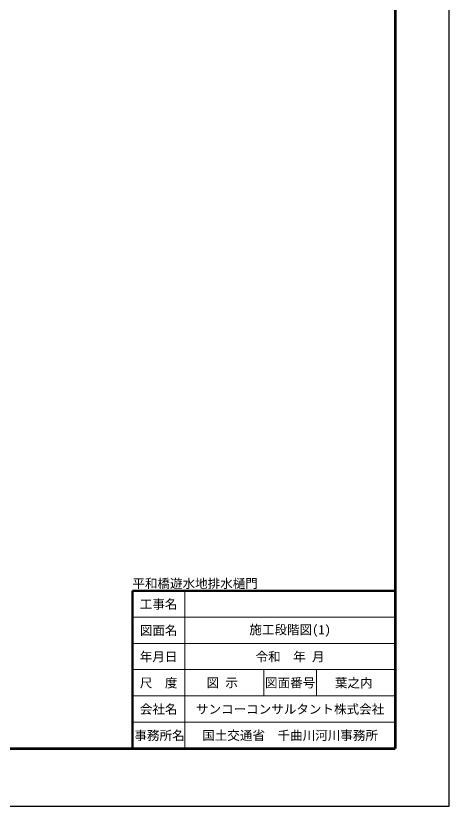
# Model space of a CAD drawing. Header units: millimetres. Extents: x -2078669 to -1085629, y -5987148 to 310365.
# Drawn here: x -1450044 to -1367638, y -8452 to 141999 of the extents above; entities that cross this region are included whole.
import ezdxf
from ezdxf.enums import TextEntityAlignment as Align

# ---------------------------------------------------------------- set-up
doc = ezdxf.new("R2010")
doc.units = ezdxf.units.MM
doc.header["$LTSCALE"] = 500
doc.layers.get('Defpoints').update_dxf_attribs({"color": 153})
for name, color, linetype, lineweight in [('D-TTL', 2, 'Continuous', 140), ('D-TTL-FRAM', 2, 'Continuous', 50), ('D-TTL-LINE', 7, 'Continuous', 13), ('D-TTL-TXT', 7, 'Continuous', 13), ('◆ワイプアウト', 4, 'Continuous', 13)]:
    doc.layers.add(name, color=color, linetype=linetype, lineweight=lineweight)
doc.styles.add('MS ゴシック', font='MS Gothic.ttf')

msp = doc.modelspace()

# ---------------------------------------------------------------- linework, layer by layer
at = {"layer": 'D-TTL'}
for p in [(-1377887.6, 277547.7), (-1777887.6, 2547.7)]:
    msp.add_line(p, (-1377887.6, 2547.7), dxfattribs=at)
at = {"layer": 'D-TTL-FRAM'}
for p, q in [((-1427887.6, 2547.7), (-1427887.6, 32547.7)), ((-1427887.6, 32547.7), (-1377887.6, 32547.7))]:
    msp.add_line(p, q, dxfattribs=at)
at = {"layer": 'D-TTL-LINE'}
for p, q in [((-1417887.6, 2547.7), (-1417887.6, 32547.7)), ((-1427887.6, 27547.7), (-1377887.6, 27547.7)), ((-1427887.6, 22547.7), (-1377887.6, 22547.7)), ((-1427887.6, 17547.7), (-1377887.6, 17547.7)), ((-1402887.6, 12547.7), (-1402887.6, 17547.7)), ((-1392887.6, 12547.7), (-1392887.6, 17547.7)), ((-1427887.6, 12547.7), (-1377887.6, 12547.7)), ((-1427887.6, 7547.7), (-1377887.6, 7547.7))]:
    msp.add_line(p, q, dxfattribs=at)
at = {"layer": 'Defpoints', "color": 1}
msp.add_lwpolyline([(-1788137.6, -8452.3), (-1367637.6, -8452.3), (-1367637.6, 288547.7), (-1788137.6, 288547.7)], close=True, dxfattribs=at)

# ---------------------------------------------------------------- texts
at = {"layer": 'D-TTL-TXT', "style": 'MS ゴシック'}
msp.add_text('平和橋遊水地排水樋門', height=1750, dxfattribs=at).set_placement((-1427887.6, 32547.7), align=Align.BOTTOM_LEFT)
for s, p in [('工事名', (-1422887.6, 30047.7)), ('図面名', (-1422887.6, 25047.7)), ('施工段階図(1)', (-1397887.6, 25047.7)), ('年月日', (-1422887.6, 20047.7)), ('令和  年 月', (-1397887.6, 20047.7)), ('尺\u3000度', (-1422887.6, 15047.7)), ('図 示', (-1410788.6, 15047.7)), ('図面番号', (-1397887.6, 15047.7)), ('葉之内', (-1385788.6, 15047.7)), ('会社名', (-1422887.6, 10047.7)), ('サンコーコンサルタント株式会社', (-1397887.6, 10047.7)), ('事務所名', (-1422727, 5047.7)), ('国土交通省\u3000千曲川河川事務所', (-1397887.6, 5047.7))]:
    msp.add_text(s, height=1750, dxfattribs=at).set_placement(p, align=Align.MIDDLE)

# ---------------------------------------------------------------- next in the draw order: wipeouts: each hides what was drawn before it
msp.add_wipeout([(-1579481.3, 111116), (-1437818.5, 111116), (-1437818.5, 5942.6), (-1579481.3, 5942.6)]).dxf.layer = '◆ワイプアウト'

doc.saveas('drawing.dxf')
